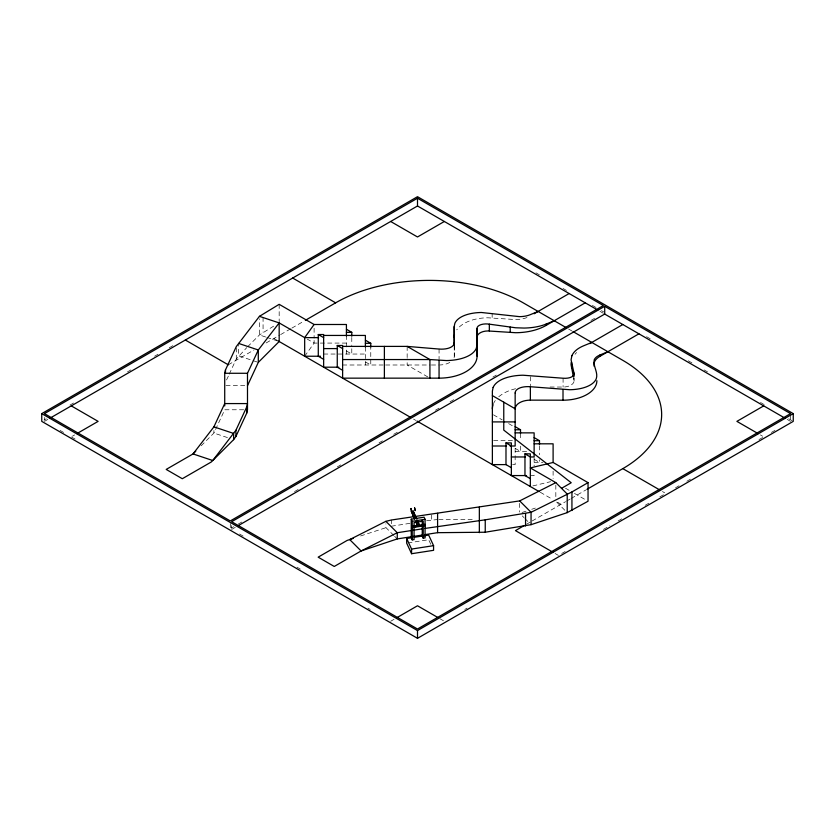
<?xml version="1.0" encoding="UTF-8"?>
<svg xmlns="http://www.w3.org/2000/svg" width="835" height="835" viewBox="0 0 835 835"><rect width="100%" height="100%" fill="white"/><g stroke="black" fill="none" stroke-linecap="round" stroke-linejoin="round"><path stroke-width="0.63" stroke-dasharray="4.17 3.13" d="M226.567 379.935L228.738 375.28M229.27 374.122L236.295 358.987L246.743 347.642M304.671 356.232L314.106 343.081L314.106 339.365M247.651 346.734L259.445 334.939L274.882 325.399M201.204 445.765L213.906 433.062L224.719 409.776L243.695 409.776M44.004 420.068L46.259 418.763M69.963 405.09L74.472 402.48M127.504 371.867L130.897 369.905M154.59 356.232L157.972 354.27M169.254 347.757L173.774 345.158M44.432 421.372L47.814 419.42M72.394 436.225L74.628 434.931M228.279 364.811L253.882 350.042M266.125 342.966L279.527 335.232M280.643 334.584L290.747 328.75M291.864 328.103L304.211 320.974M231.42 528.033L233.675 526.728M238.184 524.13L242.693 521.52M294.536 491.585L299.045 488.986M337.371 466.859L340.753 464.907M379.069 442.79L382.451 440.838M393.723 434.325L398.232 431.726M435.421 410.246L439.93 407.647M450.075 401.792L454.584 399.193M492.911 377.065L496.293 375.113M590.961 320.452L595.47 317.843M231.639 529.453L236.148 526.854M526.593 524.192L531.039 521.625M532.156 520.977L565.577 501.678M566.704 501.031L570.065 499.09M571.192 498.443L585.784 490.02M390.665 621.271L394.016 619.33M464.834 609.435L467.089 608.13M561.757 553.469L565.149 551.517M603.465 529.39L609.853 525.706M618.119 520.936L622.628 518.326M645.173 505.321L649.682 502.712M659.827 496.856L664.336 494.257M675.598 487.744L678.98 485.793M686.871 481.242L691.38 478.632M759.005 439.596L763.514 436.987M771.404 432.436L774.911 430.411M360.563 535.966L388.066 527M522.084 512.481L526.906 510.884M531.728 509.277L535.339 508.066M532.866 485.907L550.578 481.68M391.364 526.217L410.267 523.294M426.654 520.758L437.592 519.527M407.887 542.948L428.668 539.734L430.85 544.43M346.421 343.081L314.106 343.081L307.343 339.177M323.646 354.04L365.396 354.04M342.621 364.999L383.108 364.999M385.645 364.999L430.129 364.999M431.403 364.999L439.064 364.999M225.982 385.666L246.221 385.666M493.642 440.494L513.88 440.494M515.153 451.453L527.803 451.453M534.129 462.413L542.98 462.413M512.617 464.604L515.153 464.604L515.153 446.005M530.329 475.564L534.129 475.564L534.129 473.017M438.855 519.527L474.28 519.527M550.046 387.022L563.114 387.043A11.012 6.356 0 0 0 574.125 380.697L574.125 378.37M526.968 317.561A20.499 11.836 0 0 1 515.581 319.555L487.964 317.801A33.786 19.508 0 0 0 456.755 329.846M265.613 336.996L259.445 334.939L259.445 318.824M266.845 337.403L277.94 341.098M257.065 361.972L238.57 355.814L238.57 344.657M227.464 437.582L213.906 433.062L213.906 430.578M535.976 272.836L539.368 274.798M563.061 288.472L566.443 290.434M592.401 305.412L596.91 308.021M601.43 310.62L603.684 311.925M646.561 336.682L651.07 339.292M688.311 360.793L692.82 363.392M704.103 369.905L707.495 371.867M760.528 402.48L765.037 405.09M788.741 418.763L792.123 420.725M599.979 311.34L603.361 313.292M787.186 419.42L790.568 421.372M760.372 434.931L762.606 436.225M568.593 329.032L571.912 330.952M662.458 491.523L664.66 492.796M427.76 376.898L407.156 364.999L407.156 358.799M493.464 414.828L502.138 419.838M508.64 423.595L514.068 426.727M346.421 350.94L351.786 354.04L351.786 345.105M365.396 361.899L370.771 364.999L370.771 347.13M515.153 448.353L520.518 451.453L520.518 445.076M534.129 459.313L539.493 462.413L539.493 459.855M565.504 488.224L570.002 490.823M574.511 493.433L585.784 499.935M273.911 338.478L277.293 340.419M413.555 419.097L415.809 420.402M540.308 492.274L552.499 499.32M557.707 502.326L561.089 504.277M555.108 553.501L558.406 555.411M439.868 618.683L444.335 621.271M60.089 430.411L63.585 432.426M71.466 436.987L75.975 439.586M239.52 534.003L244.029 536.613M296.968 567.174L300.349 569.126M367.932 608.151L370.187 609.446M556.705 502.117L565.462 510.874M522.303 515.915L524.046 517.669M524.923 518.545L529.307 522.929M393.755 535.412L385.874 527.532L385.874 523.806M394.631 536.289L397.262 538.919M573.509 377.493L574.125 380.697M454.23 346.16L454.282 356.211A15.218 8.788 0 0 1 453.989 357.923M790.568 414.922L790.568 420.078M573.989 377.618L573.989 379.904M563.082 378.234L563.082 387.043M555.828 485.125L555.828 497.514M553.104 471.117L553.104 478.591M539.493 445.817L539.493 454.751M534.129 457.799L534.129 465.993M530.486 376.762L530.486 385.718M520.518 433.584L520.518 439.972M519.673 503.369L519.673 512.053M492.149 313.271L492.149 318.041M454.282 345.231L454.282 356.211M439.064 349.051L439.064 358.862M431.695 515.018L431.695 519.975M407.156 346.4L407.156 357.557M391.364 520.017L391.364 523.733M365.396 347.13L365.396 364.999M351.786 337.455L351.786 343.832M346.421 335.44L346.421 354.04M314.106 328.207L314.106 338.123M279.172 304.326L279.172 321.673M263.067 317.342L263.067 332.215M236.295 347.83L236.295 358.987M231.639 525.58L231.639 528.169M230.293 523.514L230.293 528.68M44.432 417.5L44.432 420.078M449.825 362.421A15.218 8.788 0 0 1 440.055 364.978M493.516 403.597A37.992 21.94 0 0 1 495.27 400.529M498.777 396.74A37.992 21.94 0 0 1 515.832 388.661M575.054 354.291A43.274 24.977 0 0 1 576.599 352.537"/><path stroke-width="1.25" d="M493.109 387.492L492.379 391.093L492.379 464.604L506.292 464.604M571.912 355.71L571.077 359.812L574.125 373.715A11.189 5.469 6.6 0 1 563.114 378.234L522.961 375.218A38.692 18.923 6.6 0 0 493.109 387.492M224.719 405.967L224.719 373.276L225.492 369.874L236.295 346.588L259.445 316.34L279.172 304.326L314.106 324.491L346.421 324.491L346.421 336.171M195.755 451.213L193.031 453.937L212.758 460.513L235.908 430.265L246.711 406.979L247.494 403.576L224.719 403.576L213.906 426.862L193.031 453.937L166.196 469.427L182.301 478.726L211.255 462.005L233.633 439.638L235.908 436.465L246.711 413.179L247.494 409.776L247.494 373.276L258.297 349.99L279.172 322.915L304.671 337.632L318.584 337.632M247.494 385.666L258.297 362.39L279.172 341.515L279.172 322.915L259.445 316.34M314.106 324.491L304.671 337.632L304.671 356.232L320.431 356.232M41.75 413.628L417.5 196.684L793.25 413.628L793.25 421.372L417.5 638.316L41.75 421.372L41.75 413.628L417.5 630.561L793.25 413.628M417.5 198.239L44.432 413.628L230.293 520.936L603.361 305.547L417.5 198.239L417.5 205.984L50.027 418.147M76.862 433.636L98.112 421.372L71.278 405.883M444.335 221.484L417.5 236.973L390.665 221.484M305.339 320.327L335.639 302.834A132.629 76.58 0 0 1 523.211 302.834L566.391 327.758M534.097 313.772L569.146 293.534M342.621 370.291L337.257 367.191L337.257 345.492L342.621 345.492L342.621 378.151L439.064 378.151A37.992 21.94 0 0 0 477.056 356.211L476.962 337.33A11.012 6.356 0 0 1 487.964 330.952L515.581 332.706A43.274 24.977 0 0 0 546.173 325.389L585.241 302.834M604.707 306.32L231.639 521.708L417.5 629.016L790.568 413.628L604.707 306.32L604.707 314.064L238.403 525.549M589.792 343.592L622.816 324.523M594.249 362.442A20.499 11.836 0 0 1 599.854 356.378L638.921 333.823M561.527 488.339L571.213 482.734L503.766 430.108L503.766 402.178M424.984 528.43L485.239 519.829L531.06 512.283L571.933 491.94L588.038 482.64L588.038 501.24L567.216 512.627L531.06 524.672L485.239 532.229L437.592 532.678L424.984 534.63M524.37 525.476L515.466 530.622L552.906 552.227M586.901 489.373L622.816 468.633L659.159 489.613M397.366 617.389L417.5 605.772L437.634 617.389M763.722 405.883L736.887 421.372L758.138 433.636M567.216 512.627L567.216 494.028L555.828 482.64L519.673 500.896L391.364 520.017L385.874 521.332L349.719 539.577L361.096 550.964L397.262 538.919L422.468 535.016M538.126 311.445L530.079 314.753A20.854 10.208 6.6 0 1 519.579 316.653L481.377 312.488A34.402 16.825 6.6 0 0 454.835 323.406L454.177 326.61L454.282 345.231M476.962 337.33L476.962 328.52A11.189 5.469 6.6 0 1 487.964 323.98L515.581 327.769L524.025 328.061A44.036 21.543 6.6 0 0 546.173 324.053L554.231 320.744M591.806 342.433L583.748 345.742A44.036 21.543 6.6 0 0 571.912 355.71M515.153 392.982A15.468 7.567 6.6 0 1 530.371 386.73L569.7 389.726A34.402 16.825 6.6 0 0 596.242 378.808C598.476 372.431 592.756 366.137 594.249 359.76A20.854 10.208 6.6 0 1 599.854 355.042L607.911 351.733M353.33 538.377L347.12 540.443L318.156 557.164L334.261 566.464L361.096 550.964L397.262 532.72L422.468 528.816M588.038 482.64L553.104 462.475L530.329 467.924L555.828 482.64M414.536 519.161L411.342 511.333L413.179 511.051L416.905 519.276M423.23 538.189L423.23 521.144L414.066 522.564L414.066 539.608L412.229 539.89L411.248 537.771L411.248 519.182L424.086 517.199L425.067 519.307L425.067 537.907L423.23 538.189L422.249 536.07L422.249 520.247M411.248 519.182L412.229 521.301L425.067 519.307M417.97 521.635L419.567 525.152L425.067 524.307L425.318 525.612L412.48 527.595L412.239 527.062M416.133 521.917L417.73 525.445L412.239 526.29L412.48 526.822L425.318 524.839M413.335 526.895L416.634 526.384M417.97 522.407L419.567 525.935L421.769 525.591M424.086 535.788L428.668 535.078L433.574 545.662L433.574 550.317L411.582 553.72L406.666 543.136L406.666 538.481L411.248 537.771M414.233 537.312L422.249 536.07M406.666 538.481L411.582 549.065L433.574 545.662M346.421 332.351L351.786 332.351L351.786 336.171M323.646 359.332L318.281 356.232L318.281 334.532L323.646 334.532L323.646 367.191L338.833 367.191M323.646 335.44L365.396 335.44L365.396 347.13M365.396 343.3L370.771 343.3L370.771 347.13M342.621 346.4L407.156 346.4L439.064 349.051A15.468 7.567 6.6 0 0 454.271 342.799M323.646 348.592L337.57 348.592M342.621 359.551L429.921 359.551L446.474 360.563A38.692 18.923 6.6 0 0 476.315 348.289L477.056 344.688L476.962 328.52M224.719 373.276L247.494 373.276M492.379 421.905L515.153 421.905M515.153 429.764L520.518 429.764L520.518 433.584M515.153 432.864L534.129 432.864L534.129 456.964L530.329 456.964L524.964 453.864L524.964 475.564L530.329 478.653M534.129 440.713L539.493 440.713L539.493 444.544M511.354 467.704L505.989 464.604L505.989 442.905L511.354 442.905L511.354 475.564L526.541 475.564M534.129 443.813L553.104 443.813L553.104 462.475M492.379 446.005L506.292 446.005M510.091 446.005L515.153 446.005L515.153 392.982M524.964 453.864L530.329 453.864L530.329 486.513M511.354 456.964L525.267 456.964M515.153 408.92A15.218 8.788 0 0 1 530.371 400.142L563.114 400.195A33.786 19.508 0 0 0 596.889 380.697M238.57 343.415L258.297 349.99L258.297 362.39M213.906 426.862L233.633 433.438L233.633 439.638M417.5 205.984L597.735 310.046M604.707 314.064L784.973 418.147M573.019 331.589L622.816 360.344A132.629 76.58 0 0 1 622.816 468.633M292.699 278.045L335.639 302.834M407.156 346.4L429.921 359.551L429.921 378.151M492.379 395.602L515.153 408.753M346.421 329.251L351.786 332.351M365.396 340.2L370.771 343.3M515.153 426.664L520.518 429.764M534.129 437.613L539.493 440.713M318.281 334.532L323.646 337.632M337.257 345.492L342.621 348.592M505.989 442.905L511.354 446.005M278.41 341.077L410.183 417.145M416.936 421.049L539.201 491.638M185.339 340.022L228.279 364.811M519.673 500.896L531.06 512.283L531.06 524.672M385.874 521.332L397.262 532.72L397.262 538.919M425.067 525.079L425.318 525.612M415.84 517.7L413.179 511.051M411.342 511.333L414.536 518.389M415.6 521.51L417.73 526.217M571.286 362.296A43.274 24.977 0 0 0 571.077 364.749L573.269 376.282M454.23 344.907L454.177 337.309A33.786 19.508 0 0 1 454.47 334.762M599.854 355.042L599.854 356.378M594.103 362.985L594.103 366.21M573.989 373.026L573.989 376.47M571.933 491.94L571.933 510.529M571.61 362.505L571.61 367.838M563.009 389.486L563.009 400.195M546.173 324.053L546.173 325.389M530.371 386.73L530.371 400.142M525.559 513.598L525.559 525.987M510.216 327.07L510.216 332.403M489.331 324.157L489.331 331.025M485.239 519.829L485.239 532.229M479.342 507.137L479.342 532.678M477.046 344.625L477.046 356.138M454.188 326.662L454.188 337.371M439.064 360.313L439.064 378.151M437.592 513.327L437.592 532.678M419.567 525.152L419.567 525.935M417.5 630.561L417.5 638.316M412.48 526.822L412.48 527.595M412.229 521.301L412.229 539.89M411.582 549.065L411.582 553.72M384.382 346.4L384.382 378.151M246.711 406.979L246.711 413.179M235.908 430.265L235.908 436.465M225.492 369.874L225.492 372.347M492.379 408.92A37.992 21.94 0 0 1 493.109 404.641M410.966 508.494L411.54 511.124L410.966 508.494M414.63 507.93L415.214 510.561L414.63 507.93"/></g></svg>
